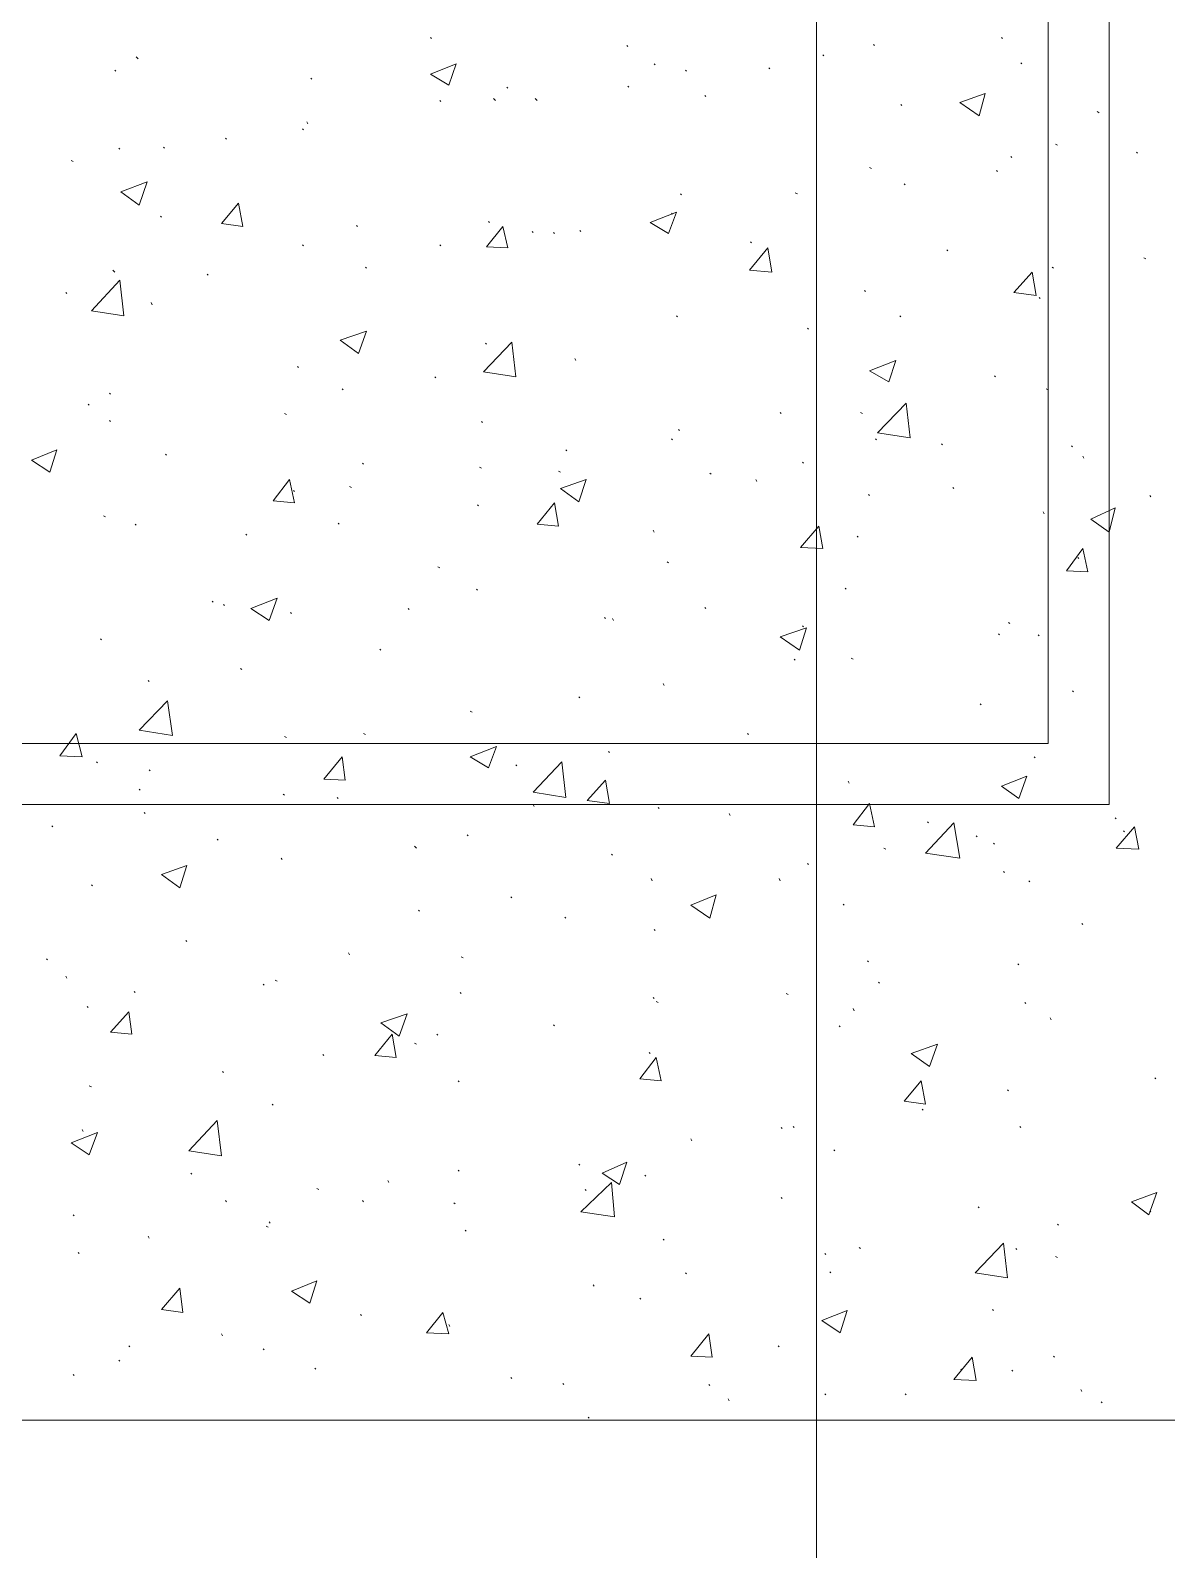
# Model space of a CAD drawing. Header units: millimetres. Extents: x 2928 to 3112, y 1220 to 1280.
# Drawn here: x 2978.769 to 2980.633, y 1240.578 to 1243.07 of the extents above; entities that cross this region are included whole.
import ezdxf

# ---------------------------------------------------------------- set-up
doc = ezdxf.new("R2010")
doc.units = ezdxf.units.MM

msp = doc.modelspace()

# ---------------------------------------------------------------- linework, layer by layer
at = {"color": 253, "linetype": 'Continuous', "lineweight": 5, "true_color": 0x9a9a9a}
for points in [[(2980.05854, 1262.93893), (2980.05854, 1240.41361), (2980.05854, 1240.41361)], [(2961.3116, 1241.9003), (2980.43854, 1241.9003), (2980.43854, 1247.74538), (2972.27343, 1247.74538), (2972.27343, 1256.61384), (2980.43854, 1256.61384), (2980.43854, 1261.45224), (2961.3116, 1261.45224), (2961.3116, 1249.1904)]]:
    msp.add_lwpolyline(points, dxfattribs=at)
for points in [[(2940.97965, 1262.56226), (2981.54689, 1262.56226), (2981.54689, 1240.79028), (2940.97965, 1240.79028)], [(2941.98633, 1261.55224), (2980.53854, 1261.55224), (2980.53854, 1241.8003), (2941.98633, 1241.8003)]]:
    msp.add_lwpolyline(points, close=True, dxfattribs=at)
at = {"color": 92, "linetype": 'Continuous', "lineweight": 13, "true_color": 0x00b800}
for points in [[(2979.42686, 1243.05698), (2979.42519, 1243.05865), (2979.42519, 1243.05865)], [(2980.36354, 1243.05698), (2980.36188, 1243.05865), (2980.36188, 1243.05865)], [(2979.74853, 1243.04365), (2979.74687, 1243.04531), (2979.74687, 1243.04531)], [(2980.0702, 1243.02865), (2980.06854, 1243.03031), (2980.06854, 1243.03031)], [(2980.15354, 1243.04531), (2980.15187, 1243.04698), (2980.15187, 1243.04698)], [(2978.90852, 1243.00365), (2978.90685, 1243.00531), (2978.90685, 1243.00531)], [(2978.94519, 1243.02365), (2978.94185, 1243.02698), (2978.94185, 1243.02698)], [(2979.42519, 1242.99865), (2979.46686, 1243.01531), (2979.46686, 1243.01531)], [(2979.4552, 1242.98031), (2979.46686, 1243.01531), (2979.46686, 1243.01531)], [(2979.79353, 1243.01365), (2979.79187, 1243.01531), (2979.79187, 1243.01531)], [(2979.8452, 1243.00365), (2979.84353, 1243.00531), (2979.84353, 1243.00531)], [(2979.98187, 1243.00698), (2979.9802, 1243.00865), (2979.9802, 1243.00865)], [(2980.39521, 1243.01531), (2980.39354, 1243.01698), (2980.39354, 1243.01698)], [(2979.23019, 1242.99031), (2979.22853, 1242.99198), (2979.22853, 1242.99198)], [(2979.42519, 1242.99865), (2979.4552, 1242.98031), (2979.4552, 1242.98031)], [(2979.7502, 1242.97698), (2979.74853, 1242.97865), (2979.74853, 1242.97865)], [(2979.44186, 1242.95365), (2979.4402, 1242.95531), (2979.4402, 1242.95531)], [(2979.53186, 1242.95531), (2979.52853, 1242.95865), (2979.52853, 1242.95865)], [(2979.55186, 1242.97531), (2979.5502, 1242.97698), (2979.5502, 1242.97698)], [(2979.6002, 1242.95531), (2979.59686, 1242.95865), (2979.59686, 1242.95865)], [(2979.87687, 1242.96198), (2979.8752, 1242.96365), (2979.8752, 1242.96365)], [(2980.29354, 1242.95198), (2980.33521, 1242.96698), (2980.33521, 1242.96698)], [(2980.32521, 1242.93031), (2980.33521, 1242.96698), (2980.33521, 1242.96698)], [(2980.19854, 1242.94698), (2980.19687, 1242.94865), (2980.19687, 1242.94865)], [(2980.29354, 1242.95198), (2980.32521, 1242.93031), (2980.32521, 1242.93031)], [(2980.52188, 1242.93531), (2980.51854, 1242.93698), (2980.51854, 1242.93698)], [(2979.21686, 1242.90698), (2979.21519, 1242.90864), (2979.21519, 1242.90864)], [(2979.22353, 1242.91698), (2979.22186, 1242.92031), (2979.22186, 1242.92031)], [(2978.98852, 1242.87698), (2978.98686, 1242.87864), (2978.98686, 1242.87864)], [(2979.09019, 1242.89198), (2979.08852, 1242.89364), (2979.08852, 1242.89364)], [(2980.45354, 1242.88198), (2980.45021, 1242.88364), (2980.45021, 1242.88364)], [(2978.83852, 1242.85531), (2978.83519, 1242.85698), (2978.83519, 1242.85698)], [(2978.91519, 1242.87531), (2978.91352, 1242.87698), (2978.91352, 1242.87698)], [(2980.37854, 1242.86198), (2980.37688, 1242.86364), (2980.37688, 1242.86364)], [(2980.58521, 1242.86864), (2980.58354, 1242.87031), (2980.58354, 1242.87031)], [(2980.14854, 1242.84364), (2980.14521, 1242.84531), (2980.14521, 1242.84531)], [(2980.35521, 1242.83864), (2980.35354, 1242.84031), (2980.35354, 1242.84031)], [(2978.91685, 1242.80531), (2978.96019, 1242.82198), (2978.96019, 1242.82198)], [(2978.91685, 1242.80531), (2978.94685, 1242.78364), (2978.94685, 1242.78364)], [(2978.94685, 1242.78364), (2978.96019, 1242.82198), (2978.96019, 1242.82198)], [(2980.02687, 1242.80198), (2980.02354, 1242.80364), (2980.02354, 1242.80364)], [(2980.20354, 1242.81698), (2980.20187, 1242.81864), (2980.20187, 1242.81864)], [(2979.08186, 1242.75364), (2979.11019, 1242.78698), (2979.11019, 1242.78698)], [(2979.11686, 1242.74864), (2979.11019, 1242.78698), (2979.11019, 1242.78698)], [(2979.83687, 1242.80031), (2979.8352, 1242.80198), (2979.8352, 1242.80198)], [(2978.98352, 1242.76364), (2978.98186, 1242.76531), (2978.98186, 1242.76531)], [(2979.08186, 1242.75364), (2979.11686, 1242.74864), (2979.11686, 1242.74864)], [(2979.52186, 1242.75531), (2979.5202, 1242.75698), (2979.5202, 1242.75698)], [(2979.7852, 1242.75531), (2979.82853, 1242.77198), (2979.82853, 1242.77198)], [(2979.7852, 1242.75531), (2979.8152, 1242.73698), (2979.8152, 1242.73698)], [(2979.8152, 1242.73698), (2979.82853, 1242.77198), (2979.82853, 1242.77198)], [(2979.82187, 1242.76864), (2979.8202, 1242.77031), (2979.8202, 1242.77031)], [(2979.30519, 1242.74864), (2979.30353, 1242.75031), (2979.30353, 1242.75031)], [(2979.51686, 1242.71531), (2979.54353, 1242.74864), (2979.54353, 1242.74864)], [(2979.55186, 1242.71364), (2979.54353, 1242.74864), (2979.54353, 1242.74864)], [(2979.59353, 1242.73864), (2979.59186, 1242.74031), (2979.59186, 1242.74031)], [(2979.62853, 1242.73698), (2979.62686, 1242.73864), (2979.62686, 1242.73864)], [(2979.67187, 1242.74031), (2979.6702, 1242.74198), (2979.6702, 1242.74198)], [(2979.21686, 1242.71698), (2979.21519, 1242.71864), (2979.21519, 1242.71864)], [(2979.44186, 1242.71698), (2979.4402, 1242.71864), (2979.4402, 1242.71864)], [(2979.51686, 1242.71531), (2979.55186, 1242.71364), (2979.55186, 1242.71364)], [(2979.94854, 1242.67697), (2979.97854, 1242.71364), (2979.97854, 1242.71364)], [(2979.95187, 1242.72198), (2979.9502, 1242.72364), (2979.9502, 1242.72364)], [(2979.9852, 1242.67364), (2979.97854, 1242.71364), (2979.97854, 1242.71364)], [(2980.27354, 1242.70864), (2980.27187, 1242.71031), (2980.27187, 1242.71031)], [(2979.32019, 1242.68031), (2979.31853, 1242.68197), (2979.31853, 1242.68197)], [(2980.44688, 1242.68031), (2980.44521, 1242.68197), (2980.44521, 1242.68197)], [(2980.59855, 1242.69531), (2980.59521, 1242.69698), (2980.59521, 1242.69698)], [(2978.86852, 1242.61031), (2978.91519, 1242.66031), (2978.91519, 1242.66031)], [(2978.90685, 1242.67364), (2978.90352, 1242.67697), (2978.90352, 1242.67697)], [(2978.92185, 1242.60197), (2978.91519, 1242.66031), (2978.91519, 1242.66031)], [(2979.06019, 1242.66864), (2979.05852, 1242.67031), (2979.05852, 1242.67031)], [(2979.94854, 1242.67697), (2979.9852, 1242.67364), (2979.9852, 1242.67364)], [(2980.38188, 1242.64031), (2980.41188, 1242.67364), (2980.41188, 1242.67364)], [(2980.41854, 1242.63531), (2980.41188, 1242.67364), (2980.41188, 1242.67364)], [(2978.82852, 1242.63864), (2978.82685, 1242.64031), (2978.82685, 1242.64031)], [(2980.13854, 1242.64197), (2980.13687, 1242.64364), (2980.13687, 1242.64364)], [(2980.38188, 1242.64031), (2980.41854, 1242.63531), (2980.41854, 1242.63531)], [(2980.42521, 1242.63031), (2980.42354, 1242.63197), (2980.42354, 1242.63197)], [(2978.86852, 1242.61031), (2978.92185, 1242.60197), (2978.92185, 1242.60197)], [(2978.96852, 1242.62031), (2978.96686, 1242.62364), (2978.96686, 1242.62364)], [(2979.8302, 1242.60031), (2979.82853, 1242.60197), (2979.82853, 1242.60197)], [(2980.0452, 1242.58031), (2980.04354, 1242.58197), (2980.04354, 1242.58197)], [(2980.19687, 1242.60031), (2980.19521, 1242.60197), (2980.19521, 1242.60197)], [(2979.27686, 1242.56197), (2979.32019, 1242.57697), (2979.32019, 1242.57697)], [(2979.27686, 1242.56197), (2979.30686, 1242.54031), (2979.30686, 1242.54031)], [(2979.30686, 1242.54031), (2979.32019, 1242.57697), (2979.32019, 1242.57697)], [(2979.51186, 1242.51031), (2979.55853, 1242.55864), (2979.55853, 1242.55864)], [(2979.51686, 1242.55531), (2979.5152, 1242.55697), (2979.5152, 1242.55697)], [(2979.5652, 1242.50197), (2979.55853, 1242.55864), (2979.55853, 1242.55864)], [(2979.66353, 1242.52864), (2979.66187, 1242.53197), (2979.66187, 1242.53197)], [(2979.20853, 1242.51697), (2979.20686, 1242.51864), (2979.20686, 1242.51864)], [(2979.51186, 1242.51031), (2979.5652, 1242.50197), (2979.5652, 1242.50197)], [(2980.14521, 1242.51197), (2980.18854, 1242.52864), (2980.18854, 1242.52864)], [(2980.14521, 1242.51197), (2980.17687, 1242.49364), (2980.17687, 1242.49364)], [(2980.17687, 1242.49364), (2980.18854, 1242.52864), (2980.18854, 1242.52864)], [(2979.28186, 1242.48031), (2979.28019, 1242.48197), (2979.28019, 1242.48197)], [(2979.43353, 1242.50031), (2979.43186, 1242.50197), (2979.43186, 1242.50197)], [(2980.35187, 1242.50197), (2980.35021, 1242.50364), (2980.35021, 1242.50364)], [(2980.43854, 1242.48031), (2980.43521, 1242.48197), (2980.43521, 1242.48197)], [(2978.86519, 1242.4553), (2978.86352, 1242.45697), (2978.86352, 1242.45697)], [(2978.90019, 1242.47364), (2978.89852, 1242.47531), (2978.89852, 1242.47531)], [(2980.15854, 1242.4103), (2980.20521, 1242.45864), (2980.20521, 1242.45864)], [(2980.21187, 1242.40197), (2980.20521, 1242.45864), (2980.20521, 1242.45864)], [(2978.90019, 1242.42864), (2978.89852, 1242.4303), (2978.89852, 1242.4303)], [(2979.18852, 1242.4403), (2979.18519, 1242.44197), (2979.18519, 1242.44197)], [(2980.0002, 1242.44197), (2979.99854, 1242.44364), (2979.99854, 1242.44364)], [(2980.13354, 1242.44197), (2980.13021, 1242.44364), (2980.13021, 1242.44364)], [(2979.5102, 1242.42697), (2979.50853, 1242.42864), (2979.50853, 1242.42864)], [(2979.83353, 1242.41364), (2979.83187, 1242.4153), (2979.83187, 1242.4153)], [(2980.15854, 1242.4103), (2980.21187, 1242.40197), (2980.21187, 1242.40197)], [(2978.77019, 1242.3653), (2978.81185, 1242.38197), (2978.81185, 1242.38197)], [(2978.80019, 1242.3453), (2978.81185, 1242.38197), (2978.81185, 1242.38197)], [(2979.64853, 1242.3803), (2979.64686, 1242.38197), (2979.64686, 1242.38197)], [(2979.82187, 1242.39864), (2979.8202, 1242.4003), (2979.8202, 1242.4003)], [(2980.15687, 1242.39864), (2980.15521, 1242.4003), (2980.15521, 1242.4003)], [(2980.26521, 1242.3903), (2980.26354, 1242.39197), (2980.26354, 1242.39197)], [(2980.47854, 1242.38697), (2980.47688, 1242.38864), (2980.47688, 1242.38864)], [(2978.77019, 1242.3653), (2978.80019, 1242.3453), (2978.80019, 1242.3453)], [(2978.99186, 1242.37364), (2978.99019, 1242.3753), (2978.99019, 1242.3753)], [(2979.31519, 1242.35864), (2979.31353, 1242.3603), (2979.31353, 1242.3603)], [(2980.03687, 1242.3603), (2980.0352, 1242.36197), (2980.0352, 1242.36197)], [(2980.49688, 1242.36864), (2980.49521, 1242.37197), (2980.49521, 1242.37197)], [(2979.16686, 1242.29864), (2979.19352, 1242.33364), (2979.19352, 1242.33364)], [(2979.20186, 1242.2953), (2979.19352, 1242.33364), (2979.19352, 1242.33364)], [(2979.50853, 1242.35197), (2979.5052, 1242.35364), (2979.5052, 1242.35364)], [(2979.63853, 1242.3453), (2979.6352, 1242.34697), (2979.6352, 1242.34697)], [(2979.63853, 1242.31864), (2979.6802, 1242.33364), (2979.6802, 1242.33364)], [(2979.66853, 1242.29697), (2979.6802, 1242.33364), (2979.6802, 1242.33364)], [(2979.8852, 1242.34197), (2979.88353, 1242.34364), (2979.88353, 1242.34364)], [(2979.9602, 1242.3303), (2979.95854, 1242.33364), (2979.95854, 1242.33364)], [(2979.20186, 1242.31364), (2979.20019, 1242.3153), (2979.20019, 1242.3153)], [(2979.29519, 1242.3203), (2979.29186, 1242.32197), (2979.29186, 1242.32197)], [(2979.63853, 1242.31864), (2979.66853, 1242.29697), (2979.66853, 1242.29697)], [(2980.14521, 1242.30697), (2980.14354, 1242.30864), (2980.14354, 1242.30864)], [(2980.28354, 1242.31864), (2980.28187, 1242.3203), (2980.28187, 1242.3203)], [(2980.60688, 1242.3053), (2980.60521, 1242.30697), (2980.60521, 1242.30697)], [(2979.16686, 1242.29864), (2979.20186, 1242.2953), (2979.20186, 1242.2953)], [(2979.50353, 1242.2903), (2979.50186, 1242.29197), (2979.50186, 1242.29197)], [(2979.6002, 1242.2603), (2979.62853, 1242.2953), (2979.62853, 1242.2953)], [(2979.6352, 1242.25697), (2979.62853, 1242.2953), (2979.62853, 1242.2953)], [(2980.43188, 1242.27697), (2980.43021, 1242.2803), (2980.43021, 1242.2803)], [(2980.50854, 1242.26864), (2980.54854, 1242.28697), (2980.54854, 1242.28697)], [(2980.53854, 1242.24697), (2980.54854, 1242.28697), (2980.54854, 1242.28697)], [(2978.89185, 1242.27197), (2978.88852, 1242.27364), (2978.88852, 1242.27364)], [(2978.94185, 1242.25864), (2978.94019, 1242.2603), (2978.94019, 1242.2603)], [(2979.27519, 1242.2603), (2979.27353, 1242.26197), (2979.27353, 1242.26197)], [(2979.6002, 1242.2603), (2979.6352, 1242.25697), (2979.6352, 1242.25697)], [(2980.03187, 1242.22197), (2980.06187, 1242.25697), (2980.06187, 1242.25697)], [(2980.06854, 1242.2203), (2980.06187, 1242.25697), (2980.06187, 1242.25697)], [(2980.50854, 1242.26864), (2980.53854, 1242.24697), (2980.53854, 1242.24697)], [(2979.12352, 1242.24197), (2979.12186, 1242.24364), (2979.12186, 1242.24364)], [(2979.79187, 1242.24697), (2979.7902, 1242.2503), (2979.7902, 1242.2503)], [(2980.12687, 1242.23864), (2980.1252, 1242.2403), (2980.1252, 1242.2403)], [(2980.03187, 1242.22197), (2980.06854, 1242.2203), (2980.06854, 1242.2203)], [(2980.46854, 1242.18363), (2980.49521, 1242.2203), (2980.49521, 1242.2203)], [(2980.48854, 1242.20363), (2980.48688, 1242.2053), (2980.48688, 1242.2053)], [(2980.50354, 1242.18197), (2980.49521, 1242.2203), (2980.49521, 1242.2203)], [(2979.4402, 1242.18863), (2979.43686, 1242.1903), (2979.43686, 1242.1903)], [(2979.8152, 1242.19697), (2979.81353, 1242.19863), (2979.81353, 1242.19863)], [(2980.46854, 1242.18363), (2980.50354, 1242.18197), (2980.50354, 1242.18197)], [(2980.10687, 1242.15363), (2980.1052, 1242.1553), (2980.1052, 1242.1553)], [(2979.06852, 1242.13197), (2979.06686, 1242.13363), (2979.06686, 1242.13363)], [(2979.13019, 1242.12197), (2979.17352, 1242.13863), (2979.17352, 1242.13863)], [(2979.16019, 1242.10197), (2979.17352, 1242.13863), (2979.17352, 1242.13863)], [(2979.50186, 1242.15197), (2979.5002, 1242.15363), (2979.5002, 1242.15363)], [(2979.08686, 1242.12697), (2979.08519, 1242.12863), (2979.08519, 1242.12863)], [(2979.13019, 1242.12197), (2979.16019, 1242.10197), (2979.16019, 1242.10197)], [(2979.19686, 1242.11363), (2979.19519, 1242.1153), (2979.19519, 1242.1153)], [(2979.39019, 1242.1203), (2979.38853, 1242.12197), (2979.38853, 1242.12197)], [(2979.71187, 1242.1053), (2979.7102, 1242.10697), (2979.7102, 1242.10697)], [(2979.7252, 1242.10197), (2979.72353, 1242.1053), (2979.72353, 1242.1053)], [(2979.87687, 1242.12197), (2979.8752, 1242.12363), (2979.8752, 1242.12363)], [(2979.99854, 1242.0753), (2980.04187, 1242.0903), (2980.04187, 1242.0903)], [(2980.0302, 1242.05363), (2980.04187, 1242.0903), (2980.04187, 1242.0903)], [(2980.03687, 1242.09197), (2980.0352, 1242.09363), (2980.0352, 1242.09363)], [(2980.37521, 1242.09697), (2980.37354, 1242.09863), (2980.37354, 1242.09863)], [(2978.88519, 1242.0703), (2978.88352, 1242.07197), (2978.88352, 1242.07197)], [(2979.99854, 1242.0753), (2980.0302, 1242.05363), (2980.0302, 1242.05363)], [(2980.35854, 1242.07863), (2980.35687, 1242.0803), (2980.35687, 1242.0803)], [(2980.42354, 1242.07697), (2980.42188, 1242.07863), (2980.42188, 1242.07863)], [(2979.34353, 1242.05363), (2979.34186, 1242.0553), (2979.34186, 1242.0553)], [(2980.02354, 1242.03697), (2980.02187, 1242.03863), (2980.02187, 1242.03863)], [(2980.11854, 1242.03863), (2980.1152, 1242.0403), (2980.1152, 1242.0403)], [(2979.11519, 1242.02197), (2979.11352, 1242.02363), (2979.11352, 1242.02363)], [(2978.96352, 1242.00197), (2978.96186, 1242.00363), (2978.96186, 1242.00363)], [(2979.80853, 1241.9953), (2979.80687, 1241.99863), (2979.80687, 1241.99863)], [(2980.48021, 1241.9853), (2980.47854, 1241.98696), (2980.47854, 1241.98696)], [(2978.94685, 1241.92196), (2978.99352, 1241.9703), (2978.99352, 1241.9703)], [(2979.00186, 1241.91363), (2978.99352, 1241.9703), (2978.99352, 1241.9703)], [(2979.6702, 1241.9753), (2979.66853, 1241.97696), (2979.66853, 1241.97696)], [(2980.32854, 1241.96363), (2980.32687, 1241.9653), (2980.32687, 1241.9653)], [(2979.49353, 1241.95196), (2979.4902, 1241.95363), (2979.4902, 1241.95363)], [(2978.81685, 1241.8803), (2978.84352, 1241.91696), (2978.84352, 1241.91696)], [(2978.85352, 1241.87863), (2978.84352, 1241.91696), (2978.84352, 1241.91696)], [(2978.94685, 1241.92196), (2979.00186, 1241.91363), (2979.00186, 1241.91363)], [(2979.18852, 1241.9103), (2979.18519, 1241.91196), (2979.18519, 1241.91196)], [(2979.31853, 1241.9153), (2979.31519, 1241.91696), (2979.31519, 1241.91696)], [(2979.94687, 1241.9153), (2979.9452, 1241.91696), (2979.9452, 1241.91696)], [(2979.4902, 1241.87863), (2979.53353, 1241.8953), (2979.53353, 1241.8953)], [(2979.5202, 1241.8603), (2979.53353, 1241.8953), (2979.53353, 1241.8953)], [(2979.71853, 1241.8853), (2979.71687, 1241.88696), (2979.71687, 1241.88696)], [(2978.81685, 1241.8803), (2978.85352, 1241.87863), (2978.85352, 1241.87863)], [(2978.87852, 1241.86863), (2978.87685, 1241.8703), (2978.87685, 1241.8703)], [(2978.96519, 1241.8553), (2978.96352, 1241.85696), (2978.96352, 1241.85696)], [(2979.25019, 1241.84196), (2979.28019, 1241.87863), (2979.28019, 1241.87863)], [(2979.28519, 1241.8403), (2979.28019, 1241.87863), (2979.28019, 1241.87863)], [(2979.4902, 1241.87863), (2979.5202, 1241.8603), (2979.5202, 1241.8603)], [(2979.56686, 1241.86363), (2979.5652, 1241.8653), (2979.5652, 1241.8653)], [(2979.59353, 1241.8203), (2979.6402, 1241.8703), (2979.6402, 1241.8703)], [(2979.64686, 1241.81196), (2979.6402, 1241.8703), (2979.6402, 1241.8703)], [(2980.41688, 1241.87696), (2980.41521, 1241.87863), (2980.41521, 1241.87863)], [(2979.25019, 1241.84196), (2979.28519, 1241.8403), (2979.28519, 1241.8403)], [(2979.68187, 1241.80696), (2979.71187, 1241.8403), (2979.71187, 1241.8403)], [(2979.71853, 1241.80196), (2979.71187, 1241.8403), (2979.71187, 1241.8403)], [(2980.11187, 1241.8353), (2980.1102, 1241.83863), (2980.1102, 1241.83863)], [(2980.36188, 1241.8303), (2980.40354, 1241.84696), (2980.40354, 1241.84696)], [(2980.39021, 1241.8103), (2980.40354, 1241.84696), (2980.40354, 1241.84696)], [(2978.94852, 1241.82363), (2978.94685, 1241.8253), (2978.94685, 1241.8253)], [(2979.18519, 1241.8153), (2979.18352, 1241.81696), (2979.18352, 1241.81696)], [(2979.27353, 1241.8103), (2979.27186, 1241.81196), (2979.27186, 1241.81196)], [(2979.59353, 1241.8203), (2979.64686, 1241.81196), (2979.64686, 1241.81196)], [(2979.68187, 1241.80696), (2979.71853, 1241.80196), (2979.71853, 1241.80196)], [(2980.36188, 1241.8303), (2980.39021, 1241.8103), (2980.39021, 1241.8103)], [(2978.95685, 1241.7853), (2978.95519, 1241.78696), (2978.95519, 1241.78696)], [(2979.5952, 1241.79696), (2979.59353, 1241.8003), (2979.59353, 1241.8003)], [(2979.8002, 1241.79363), (2979.79853, 1241.7953), (2979.79853, 1241.7953)], [(2979.91687, 1241.78196), (2979.9152, 1241.7853), (2979.9152, 1241.7853)], [(2980.11854, 1241.76696), (2980.14521, 1241.80196), (2980.14521, 1241.80196)], [(2980.15354, 1241.76363), (2980.14521, 1241.80196), (2980.14521, 1241.80196)], [(2978.80519, 1241.76363), (2978.80352, 1241.7653), (2978.80352, 1241.7653)], [(2980.11854, 1241.76696), (2980.15354, 1241.76363), (2980.15354, 1241.76363)], [(2980.23687, 1241.72029), (2980.28354, 1241.7703), (2980.28354, 1241.7703)], [(2980.24187, 1241.7703), (2980.24021, 1241.77196), (2980.24021, 1241.77196)], [(2980.29354, 1241.71196), (2980.28354, 1241.7703), (2980.28354, 1241.7703)], [(2980.55021, 1241.77696), (2980.54854, 1241.77863), (2980.54854, 1241.77863)], [(2980.55021, 1241.72863), (2980.58021, 1241.76363), (2980.58021, 1241.76363)], [(2980.56354, 1241.75529), (2980.56188, 1241.75696), (2980.56188, 1241.75696)], [(2980.58688, 1241.72696), (2980.58021, 1241.76363), (2980.58021, 1241.76363)], [(2979.07686, 1241.74196), (2979.07519, 1241.74363), (2979.07519, 1241.74363)], [(2979.40186, 1241.72863), (2979.39853, 1241.73196), (2979.39853, 1241.73196)], [(2979.48686, 1241.74863), (2979.4852, 1241.75029), (2979.4852, 1241.75029)], [(2980.32187, 1241.74696), (2980.32021, 1241.74863), (2980.32021, 1241.74863)], [(2980.35021, 1241.73529), (2980.34854, 1241.73696), (2980.34854, 1241.73696)], [(2979.18186, 1241.71029), (2979.18019, 1241.71196), (2979.18019, 1241.71196)], [(2979.72353, 1241.71696), (2979.72187, 1241.71863), (2979.72187, 1241.71863)], [(2980.17187, 1241.72696), (2980.16854, 1241.72863), (2980.16854, 1241.72863)], [(2980.23687, 1241.72029), (2980.29354, 1241.71196), (2980.29354, 1241.71196)], [(2980.55021, 1241.72863), (2980.58688, 1241.72696), (2980.58688, 1241.72696)], [(2978.98352, 1241.68529), (2979.02519, 1241.70029), (2979.02519, 1241.70029)], [(2978.98352, 1241.68529), (2979.01352, 1241.66363), (2979.01352, 1241.66363)], [(2979.01352, 1241.66363), (2979.02519, 1241.70029), (2979.02519, 1241.70029)], [(2980.0452, 1241.70196), (2980.04354, 1241.70363), (2980.04354, 1241.70363)], [(2980.36688, 1241.68863), (2980.36521, 1241.69029), (2980.36521, 1241.69029)], [(2978.87019, 1241.66696), (2978.86852, 1241.66863), (2978.86852, 1241.66863)], [(2979.78853, 1241.67529), (2979.78687, 1241.67863), (2979.78687, 1241.67863)], [(2979.99854, 1241.67529), (2979.99687, 1241.67863), (2979.99687, 1241.67863)], [(2980.40854, 1241.67363), (2980.40688, 1241.67529), (2980.40688, 1241.67529)], [(2979.55853, 1241.64696), (2979.55686, 1241.64863), (2979.55686, 1241.64863)], [(2979.85187, 1241.63529), (2979.89353, 1241.65196), (2979.89353, 1241.65196)], [(2979.85187, 1241.63529), (2979.88353, 1241.61363), (2979.88353, 1241.61363)], [(2979.88353, 1241.61363), (2979.89353, 1241.65196), (2979.89353, 1241.65196)], [(2980.10354, 1241.63529), (2980.10187, 1241.63696), (2980.10187, 1241.63696)], [(2979.40686, 1241.62529), (2979.40519, 1241.62696), (2979.40519, 1241.62696)], [(2979.64686, 1241.61363), (2979.6452, 1241.61529), (2979.6452, 1241.61529)], [(2979.79353, 1241.59363), (2979.79187, 1241.59529), (2979.79187, 1241.59529)], [(2980.49521, 1241.60363), (2980.49354, 1241.60529), (2980.49354, 1241.60529)], [(2979.02519, 1241.57529), (2979.02352, 1241.57696), (2979.02352, 1241.57696)], [(2979.29186, 1241.55363), (2979.29019, 1241.55696), (2979.29019, 1241.55696)], [(2978.79685, 1241.54529), (2978.79519, 1241.54696), (2978.79519, 1241.54696)], [(2979.47853, 1241.54863), (2979.4752, 1241.55029), (2979.4752, 1241.55029)], [(2980.14354, 1241.54196), (2980.14187, 1241.54363), (2980.14187, 1241.54363)], [(2980.39021, 1241.53696), (2980.38854, 1241.53863), (2980.38854, 1241.53863)], [(2978.82852, 1241.51529), (2978.82685, 1241.51862), (2978.82685, 1241.51862)], [(2979.17352, 1241.51029), (2979.17019, 1241.51196), (2979.17019, 1241.51196)], [(2980.16187, 1241.50696), (2980.16021, 1241.50862), (2980.16021, 1241.50862)], [(2978.94019, 1241.49196), (2978.93852, 1241.49362), (2978.93852, 1241.49362)], [(2979.15186, 1241.50362), (2979.15019, 1241.50529), (2979.15019, 1241.50529)], [(2979.4752, 1241.49029), (2979.47353, 1241.49196), (2979.47353, 1241.49196)], [(2979.79187, 1241.48196), (2979.7902, 1241.48362), (2979.7902, 1241.48362)], [(2980.01187, 1241.48862), (2980.00854, 1241.49029), (2980.00854, 1241.49029)], [(2978.86352, 1241.46696), (2978.86185, 1241.46862), (2978.86185, 1241.46862)], [(2978.90019, 1241.42696), (2978.93019, 1241.46029), (2978.93019, 1241.46029)], [(2978.93519, 1241.42362), (2978.93019, 1241.46029), (2978.93019, 1241.46029)], [(2979.79853, 1241.47529), (2979.7952, 1241.47696), (2979.7952, 1241.47696)], [(2980.1202, 1241.46196), (2980.11854, 1241.46529), (2980.11854, 1241.46529)], [(2980.40188, 1241.47362), (2980.40021, 1241.47529), (2980.40021, 1241.47529)], [(2979.34353, 1241.44196), (2979.38686, 1241.45696), (2979.38686, 1241.45696)], [(2979.34353, 1241.44196), (2979.37353, 1241.42029), (2979.37353, 1241.42029)], [(2979.37353, 1241.42029), (2979.38686, 1241.45696), (2979.38686, 1241.45696)], [(2979.62853, 1241.43696), (2979.62686, 1241.43862), (2979.62686, 1241.43862)], [(2980.09687, 1241.43529), (2980.0952, 1241.43696), (2980.0952, 1241.43696)], [(2980.44354, 1241.44696), (2980.44188, 1241.45029), (2980.44188, 1241.45029)], [(2978.90019, 1241.42696), (2978.93519, 1241.42362), (2978.93519, 1241.42362)], [(2979.33353, 1241.38862), (2979.36186, 1241.42362), (2979.36186, 1241.42362)], [(2979.36853, 1241.38529), (2979.36186, 1241.42362), (2979.36186, 1241.42362)], [(2979.40186, 1241.40696), (2979.39853, 1241.40862), (2979.39853, 1241.40862)], [(2979.43686, 1241.42196), (2979.4352, 1241.42362), (2979.4352, 1241.42362)], [(2979.25019, 1241.38862), (2979.24853, 1241.39029), (2979.24853, 1241.39029)], [(2979.33353, 1241.38862), (2979.36853, 1241.38529), (2979.36853, 1241.38529)], [(2979.76853, 1241.35029), (2979.7952, 1241.38529), (2979.7952, 1241.38529)], [(2979.7852, 1241.39196), (2979.78353, 1241.39362), (2979.78353, 1241.39362)], [(2979.80353, 1241.34696), (2979.7952, 1241.38529), (2979.7952, 1241.38529)], [(2980.21354, 1241.39196), (2980.25687, 1241.40696), (2980.25687, 1241.40696)], [(2980.21354, 1241.39196), (2980.24354, 1241.37029), (2980.24354, 1241.37029)], [(2980.24354, 1241.37029), (2980.25687, 1241.40696), (2980.25687, 1241.40696)], [(2979.08519, 1241.36029), (2979.08352, 1241.36196), (2979.08352, 1241.36196)], [(2978.86852, 1241.33696), (2978.86519, 1241.33862), (2978.86519, 1241.33862)], [(2979.47186, 1241.34529), (2979.4702, 1241.34696), (2979.4702, 1241.34696)], [(2979.76853, 1241.35029), (2979.80353, 1241.34696), (2979.80353, 1241.34696)], [(2980.20187, 1241.31362), (2980.23021, 1241.34696), (2980.23021, 1241.34696)], [(2980.23687, 1241.30862), (2980.23021, 1241.34696), (2980.23021, 1241.34696)], [(2980.61521, 1241.35029), (2980.61355, 1241.35196), (2980.61355, 1241.35196)], [(2979.16686, 1241.30696), (2979.16519, 1241.30862), (2979.16519, 1241.30862)], [(2980.20187, 1241.31362), (2980.23687, 1241.30862), (2980.23687, 1241.30862)], [(2980.37354, 1241.33029), (2980.37188, 1241.33196), (2980.37188, 1241.33196)], [(2980.23354, 1241.29862), (2980.23187, 1241.30029), (2980.23187, 1241.30029)], [(2978.83519, 1241.24529), (2978.87852, 1241.26195), (2978.87852, 1241.26195)], [(2978.85519, 1241.26362), (2978.85352, 1241.26695), (2978.85352, 1241.26695)], [(2978.86519, 1241.22529), (2978.87852, 1241.26195), (2978.87852, 1241.26195)], [(2979.02852, 1241.23195), (2979.07519, 1241.28195), (2979.07519, 1241.28195)], [(2979.08186, 1241.22362), (2979.07519, 1241.28195), (2979.07519, 1241.28195)], [(2980.00187, 1241.26862), (2980.0002, 1241.27029), (2980.0002, 1241.27029)], [(2980.02187, 1241.27029), (2980.0202, 1241.27195), (2980.0202, 1241.27195)], [(2980.39354, 1241.27029), (2980.39188, 1241.27195), (2980.39188, 1241.27195)], [(2978.83519, 1241.24529), (2978.86519, 1241.22529), (2978.86519, 1241.22529)], [(2979.85353, 1241.24862), (2979.85187, 1241.25195), (2979.85187, 1241.25195)], [(2980.08854, 1241.23195), (2980.08687, 1241.23362), (2980.08687, 1241.23362)], [(2979.02852, 1241.23195), (2979.08186, 1241.22362), (2979.08186, 1241.22362)], [(2979.6702, 1241.20862), (2979.66853, 1241.21029), (2979.66853, 1241.21029)], [(2979.70687, 1241.19529), (2979.74687, 1241.21362), (2979.74687, 1241.21362)], [(2979.7352, 1241.17695), (2979.74687, 1241.21362), (2979.74687, 1241.21362)], [(2979.03352, 1241.19362), (2979.03186, 1241.19529), (2979.03186, 1241.19529)], [(2979.35686, 1241.18029), (2979.35519, 1241.18362), (2979.35519, 1241.18362)], [(2979.47186, 1241.19862), (2979.4702, 1241.20029), (2979.4702, 1241.20029)], [(2979.70687, 1241.19529), (2979.7352, 1241.17695), (2979.7352, 1241.17695)], [(2979.77853, 1241.19029), (2979.77687, 1241.19195), (2979.77687, 1241.19195)], [(2979.24186, 1241.16862), (2979.23853, 1241.17029), (2979.23853, 1241.17029)], [(2979.67187, 1241.13195), (2979.72187, 1241.18029), (2979.72187, 1241.18029)], [(2979.6802, 1241.16695), (2979.67853, 1241.16862), (2979.67853, 1241.16862)], [(2979.72687, 1241.12362), (2979.72187, 1241.18029), (2979.72187, 1241.18029)], [(2980.57521, 1241.14862), (2980.61688, 1241.16362), (2980.61688, 1241.16362)], [(2980.60355, 1241.12695), (2980.61688, 1241.16362), (2980.61688, 1241.16362)], [(2979.09019, 1241.14862), (2979.08852, 1241.15029), (2979.08852, 1241.15029)], [(2979.31519, 1241.14862), (2979.31353, 1241.15029), (2979.31353, 1241.15029)], [(2979.4652, 1241.14529), (2979.46353, 1241.14695), (2979.46353, 1241.14695)], [(2980.00187, 1241.15362), (2980.0002, 1241.15529), (2980.0002, 1241.15529)], [(2980.32521, 1241.13862), (2980.32354, 1241.14029), (2980.32354, 1241.14029)], [(2980.57521, 1241.14862), (2980.60355, 1241.12695), (2980.60355, 1241.12695)], [(2980.60688, 1241.13195), (2980.60521, 1241.13362), (2980.60521, 1241.13362)], [(2978.84019, 1241.12529), (2978.83852, 1241.12695), (2978.83852, 1241.12695)], [(2979.15852, 1241.10695), (2979.15519, 1241.10862), (2979.15519, 1241.10862)], [(2979.16186, 1241.11362), (2979.16019, 1241.11529), (2979.16019, 1241.11529)], [(2979.67187, 1241.13195), (2979.72687, 1241.12362), (2979.72687, 1241.12362)], [(2980.45521, 1241.11029), (2980.45354, 1241.11195), (2980.45354, 1241.11195)], [(2978.96352, 1241.08862), (2978.96186, 1241.09195), (2978.96186, 1241.09195)], [(2979.48353, 1241.10029), (2979.48186, 1241.10195), (2979.48186, 1241.10195)], [(2979.80853, 1241.08529), (2979.80687, 1241.08695), (2979.80687, 1241.08695)], [(2978.84852, 1241.06362), (2978.84685, 1241.06529), (2978.84685, 1241.06529)], [(2980.07354, 1241.06195), (2980.07187, 1241.06362), (2980.07187, 1241.06362)], [(2980.13021, 1241.07195), (2980.12854, 1241.07362), (2980.12854, 1241.07362)], [(2980.31854, 1241.03195), (2980.36521, 1241.08029), (2980.36521, 1241.08029)], [(2980.37188, 1241.02362), (2980.36521, 1241.08029), (2980.36521, 1241.08029)], [(2980.38688, 1241.07029), (2980.38521, 1241.07195), (2980.38521, 1241.07195)], [(2980.45354, 1241.05695), (2980.45021, 1241.05862), (2980.45021, 1241.05862)], [(2980.08187, 1241.03195), (2980.0802, 1241.03362), (2980.0802, 1241.03362)], [(2979.19686, 1241.00195), (2979.23853, 1241.01862), (2979.23853, 1241.01862)], [(2979.22686, 1240.98195), (2979.23853, 1241.01862), (2979.23853, 1241.01862)], [(2979.69353, 1241.01028), (2979.69187, 1241.01195), (2979.69187, 1241.01195)], [(2979.8452, 1241.03028), (2979.84353, 1241.03195), (2979.84353, 1241.03195)], [(2980.31854, 1241.03195), (2980.37188, 1241.02362), (2980.37188, 1241.02362)], [(2978.98352, 1240.97195), (2979.01352, 1241.00695), (2979.01352, 1241.00695)], [(2979.01852, 1240.96695), (2979.01352, 1241.00695), (2979.01352, 1241.00695)], [(2979.19686, 1241.00195), (2979.22686, 1240.98195), (2979.22686, 1240.98195)], [(2979.7702, 1240.98862), (2979.76853, 1240.99028), (2979.76853, 1240.99028)], [(2978.98352, 1240.97195), (2979.01852, 1240.96695), (2979.01852, 1240.96695)], [(2979.31186, 1240.96195), (2979.31019, 1240.96362), (2979.31019, 1240.96362)], [(2979.41853, 1240.93362), (2979.4452, 1240.96695), (2979.4452, 1240.96695)], [(2979.4552, 1240.93195), (2979.4452, 1240.96695), (2979.4452, 1240.96695)], [(2980.06687, 1240.95362), (2980.10854, 1240.97028), (2980.10854, 1240.97028)], [(2980.09687, 1240.93362), (2980.10854, 1240.97028), (2980.10854, 1240.97028)], [(2980.34854, 1240.97028), (2980.34687, 1240.97195), (2980.34687, 1240.97195)], [(2979.45686, 1240.94362), (2979.4552, 1240.94695), (2979.4552, 1240.94695)], [(2980.06687, 1240.95362), (2980.09687, 1240.93362), (2980.09687, 1240.93362)], [(2978.93185, 1240.91028), (2978.93019, 1240.91195), (2978.93019, 1240.91195)], [(2979.08352, 1240.92862), (2979.08186, 1240.93195), (2979.08186, 1240.93195)], [(2979.41853, 1240.93362), (2979.4552, 1240.93195), (2979.4552, 1240.93195)], [(2979.85187, 1240.89528), (2979.88187, 1240.93195), (2979.88187, 1240.93195)], [(2979.88687, 1240.89362), (2979.88187, 1240.93195), (2979.88187, 1240.93195)], [(2979.99687, 1240.91028), (2979.9952, 1240.91195), (2979.9952, 1240.91195)], [(2978.91519, 1240.88695), (2978.91352, 1240.88862), (2978.91352, 1240.88862)], [(2979.15186, 1240.90528), (2979.15019, 1240.90695), (2979.15019, 1240.90695)], [(2979.85187, 1240.89528), (2979.88687, 1240.89362), (2979.88687, 1240.89362)], [(2980.28354, 1240.85695), (2980.31354, 1240.89362), (2980.31354, 1240.89362)], [(2980.32021, 1240.85528), (2980.31354, 1240.89362), (2980.31354, 1240.89362)], [(2980.44854, 1240.89362), (2980.44688, 1240.89528), (2980.44688, 1240.89528)], [(2978.84019, 1240.86362), (2978.83852, 1240.86528), (2978.83852, 1240.86528)], [(2979.23686, 1240.87362), (2979.23519, 1240.87528), (2979.23519, 1240.87528)], [(2979.55853, 1240.85862), (2979.55686, 1240.86028), (2979.55686, 1240.86028)], [(2980.29687, 1240.87195), (2980.29521, 1240.87362), (2980.29521, 1240.87362)], [(2980.38021, 1240.87028), (2980.37854, 1240.87195), (2980.37854, 1240.87195)], [(2979.64353, 1240.84862), (2979.64186, 1240.85028), (2979.64186, 1240.85028)], [(2979.88353, 1240.84695), (2979.88187, 1240.84862), (2979.88187, 1240.84862)], [(2980.28354, 1240.85695), (2980.32021, 1240.85528), (2980.32021, 1240.85528)], [(2980.49354, 1240.83695), (2980.49188, 1240.84028), (2980.49188, 1240.84028)], [(2979.9152, 1240.82195), (2979.91354, 1240.82528), (2979.91354, 1240.82528)], [(2980.07354, 1240.83195), (2980.07187, 1240.83362), (2980.07187, 1240.83362)], [(2980.20521, 1240.83195), (2980.20354, 1240.83362), (2980.20354, 1240.83362)], [(2980.52688, 1240.81861), (2980.52521, 1240.82028), (2980.52521, 1240.82028)], [(2979.6852, 1240.79361), (2979.68353, 1240.79528), (2979.68353, 1240.79528)]]:
    msp.add_lwpolyline(points, dxfattribs=at)

doc.saveas('drawing.dxf')
